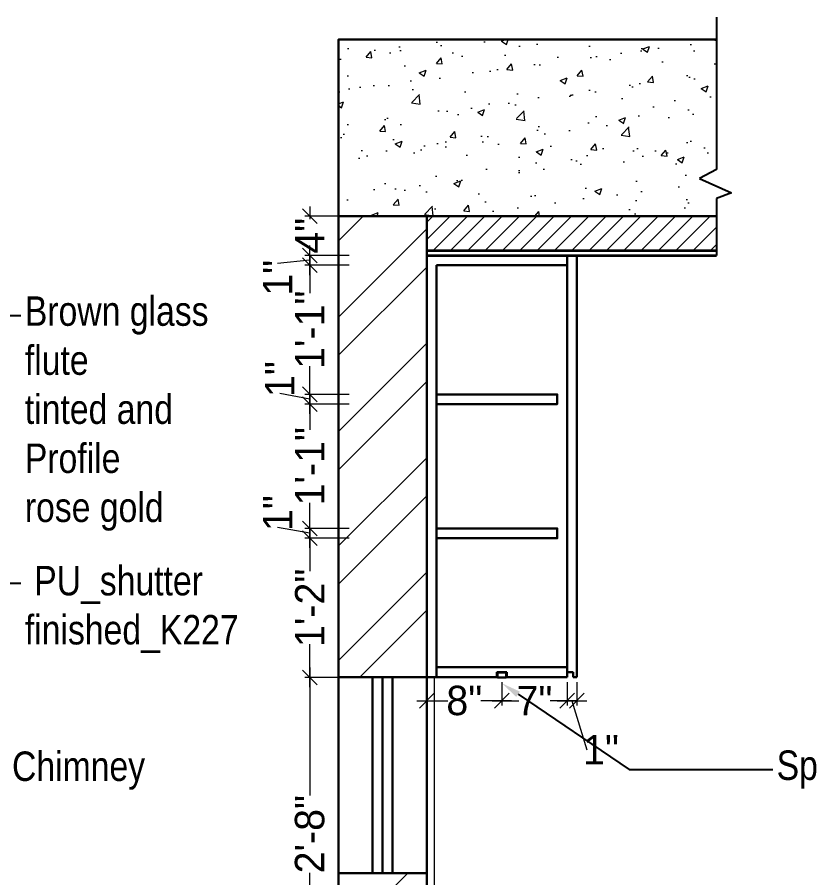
# Model space of a CAD drawing. Header units: millimetres. Extents: x 56222 to 3066687, y -650199 to -121287.
# Drawn here: x 140224.1 to 140305, y -185269.7 to -185182 of the extents above; entities that cross this region are included whole.
import ezdxf
from ezdxf import colors
from ezdxf.entities.mleader import LeaderData, LeaderLine
from ezdxf.math import Vec2, Vec3

# ---------------------------------------------------------------- set-up
doc = ezdxf.new("R2010")
doc.units = ezdxf.units.MM
doc.header["$MEASUREMENT"] = 0
doc.header["$PDMODE"] = 35
doc.linetypes.add('DASHED', pattern=[0.75, 0.5, -0.25])
doc.layers.get('Defpoints').update_dxf_attribs({"color": 220})
for name, color, linetype, lineweight in [('FURNITURE', 32, 'Continuous', 9), ('furniture dimensions', 1, 'DASHED', 0), ('GF FALSE CEILING', 6, 'Continuous', 35), ('hatch-wall', 8, 'Continuous', 9), ('SECTION ( SLAB PLine )', 104, 'Continuous', 30), ('Text', 7, 'Continuous', 15), ('wall', 7, 'Continuous', 30), ('XX~SLAB ( BEAM )~ ( DIM )', 7, 'Continuous', 9)]:
    doc.layers.add(name, color=color, linetype=linetype, lineweight=lineweight)
doc.styles.add('century g', font='GOTHIC.TTF')
doc.styles.add('style4', font='ARIALN.TTF')
doc.dimstyles.new('Archana', dxfattribs={"dimtxt": 2, "dimasz": 0.75, "dimexe": 0.5, "dimexo": 0.5, "dimgap": 0, "dimtad": 0, "dimzin": 0, "dimdsep": 46, "dimlunit": 4, "dimtxsty": 'century g', "dimblk": 'OBLIQUE', "dimcen": 0, "dimdle": 1, "dimclrd": 256, "dimclre": 256, "dimclrt": 256, "dimadec": 0, "dimazin": 0, "dimtfac": 1, "dimtofl": 0, "dimtmove": 1, "dimatfit": 3, "dimfxl": 1, "dimfxlon": 1, "dimtolj": 1, "dimtzin": 0, "dimlwd": -1, "dimlwe": -1, "dimarcsym": 0})

# ---------------------------------------------------------------- blocks, each defined once
blk = doc.blocks.new('_Oblique')
at = {"layer": 'wall', "color": 0, "lineweight": -2}
blk.add_line((-0.5, -0.5), (0.5, 0.5), dxfattribs=at)
blk = doc.blocks.new('*D350')
at = {"layer": 'Defpoints', "color": 0, "linetype": 'Continuous', "lineweight": 30, "transparency": 16777216}
for p in [(140273.501, -185249.295), (140280.147, -185249.264), (140273.501, -185251.665)]:
    blk.add_point(p, dxfattribs=at)
at = {"layer": 'furniture dimensions', "color": 5, "linetype": 'Continuous', "transparency": 16777216}
for p, q in [((140273.501, -185249.795), (140273.501, -185252.165)), ((140272.501, -185251.665), (140275.22, -185251.665)), ((140281.147, -185251.665), (140278.428, -185251.665))]:
    blk.add_line(p, q, dxfattribs=at)
at = {"layer": 'furniture dimensions', "color": 5, "linetype": 'ByBlock', "transparency": 16777216}
blk.add_line((140280.147, -185249.764), (140280.147, -185252.165), dxfattribs=at)
at = {"layer": 'furniture dimensions', "color": 5, "linetype": 'Continuous', "transparency": 16777216, "xscale": 1.5, "yscale": 1.5, "zscale": 1.5, "rotation": 180}
blk.add_blockref('_Oblique', (140273.501, -185251.665), dxfattribs=at)
at = {"layer": 'furniture dimensions', "color": 5, "linetype": 'Continuous', "transparency": 16777216, "xscale": 1.5, "yscale": 1.5, "zscale": 1.5}
blk.add_blockref('_Oblique', (140280.147, -185251.665), dxfattribs=at)
at = {"layer": 'furniture dimensions', "linetype": 'Continuous', "lineweight": 0, "transparency": 16777216, "insert": (140276.824, -185251.665), "char_height": 3, "attachment_point": 5, "style": 'century g'}
blk.add_mtext('\\A1;7"', dxfattribs=at)
blk = doc.blocks.new('*D351')
at = {"layer": 'Defpoints', "color": 0, "linetype": 'Continuous', "lineweight": 30, "transparency": 16777216}
for p in [(140265.849, -185249.295), (140273.501, -185249.295), (140265.849, -185251.665)]:
    blk.add_point(p, dxfattribs=at)
at = {"layer": 'furniture dimensions', "color": 5, "linetype": 'Continuous', "transparency": 16777216}
for p, q in [((140265.849, -185249.795), (140265.849, -185252.165)), ((140264.849, -185251.665), (140267.991, -185251.665)), ((140274.501, -185251.665), (140271.359, -185251.665))]:
    blk.add_line(p, q, dxfattribs=at)
at = {"layer": 'furniture dimensions', "color": 5, "linetype": 'ByBlock', "transparency": 16777216}
blk.add_line((140273.501, -185249.795), (140273.501, -185252.165), dxfattribs=at)
at = {"layer": 'furniture dimensions', "color": 5, "linetype": 'Continuous', "transparency": 16777216, "xscale": 1.5, "yscale": 1.5, "zscale": 1.5, "rotation": 180}
blk.add_blockref('_Oblique', (140265.849, -185251.665), dxfattribs=at)
at = {"layer": 'furniture dimensions', "color": 5, "linetype": 'Continuous', "transparency": 16777216, "xscale": 1.5, "yscale": 1.5, "zscale": 1.5}
blk.add_blockref('_Oblique', (140273.501, -185251.665), dxfattribs=at)
at = {"layer": 'furniture dimensions', "linetype": 'Continuous', "lineweight": 0, "transparency": 16777216, "insert": (140269.675, -185251.665), "char_height": 3, "attachment_point": 5, "style": 'century g'}
blk.add_mtext('\\A1;8"', dxfattribs=at)
blk = doc.blocks.new('*D352')
at = {"layer": 'Defpoints', "color": 0, "linetype": 'Continuous', "lineweight": 30, "transparency": 16777216}
for p in [(140280.147, -185249.264), (140281.147, -185249.264), (140281.147, -185251.665)]:
    blk.add_point(p, dxfattribs=at)
at = {"layer": 'furniture dimensions', "color": 5, "linetype": 'ByBlock', "transparency": 16777216}
blk.add_line((140280.147, -185249.764), (140280.147, -185252.165), dxfattribs=at)
at = {"layer": 'furniture dimensions', "color": 5, "linetype": 'Continuous', "transparency": 16777216}
for p, q in [((140281.147, -185249.764), (140281.147, -185252.165)), ((140279.147, -185251.665), (140282.147, -185251.665)), ((140280.647, -185251.665), (140282.147, -185256.665))]:
    blk.add_line(p, q, dxfattribs=at)
at = {"layer": 'furniture dimensions', "color": 5, "linetype": 'Continuous', "transparency": 16777216, "xscale": 1.5, "yscale": 1.5, "zscale": 1.5, "rotation": 180}
blk.add_blockref('_Oblique', (140280.147, -185251.665), dxfattribs=at)
at = {"layer": 'furniture dimensions', "color": 5, "linetype": 'Continuous', "transparency": 16777216, "xscale": 1.5, "yscale": 1.5, "zscale": 1.5}
blk.add_blockref('_Oblique', (140281.147, -185251.665), dxfattribs=at)
at = {"layer": 'furniture dimensions', "linetype": 'Continuous', "lineweight": 0, "transparency": 16777216, "insert": (140283.604, -185256.665), "char_height": 3, "attachment_point": 5, "style": 'century g'}
blk.add_mtext('\\A1;1"', dxfattribs=at)
blk = doc.blocks.new('*D362')
at = {"layer": 'Defpoints', "color": 0, "linetype": 'Continuous', "lineweight": 30, "transparency": 16777216}
for p in [(140253.929, -185249.295), (140265.849, -185249.295), (140265.849, -185281.264)]:
    blk.add_point(p, dxfattribs=at)
at = {"layer": 'furniture dimensions', "color": 5, "linetype": 'Continuous', "transparency": 16777216}
for p, q in [((140253.929, -185248.295), (140253.929, -185261.324)), ((140257.929, -185249.295), (140253.429, -185249.295)), ((140253.929, -185282.264), (140253.929, -185269.235))]:
    blk.add_line(p, q, dxfattribs=at)
at = {"layer": 'furniture dimensions', "color": 5, "linetype": 'ByBlock', "transparency": 16777216}
blk.add_line((140257.929, -185281.264), (140253.429, -185281.264), dxfattribs=at)
at = {"layer": 'furniture dimensions', "color": 5, "linetype": 'Continuous', "transparency": 16777216, "xscale": 1.5, "yscale": 1.5, "zscale": 1.5}
for p, rotation in [((140253.929, -185249.295), 90), ((140253.929, -185281.264), 270)]:
    blk.add_blockref('_Oblique', p, dxfattribs=dict(at, rotation=rotation))
at = {"layer": 'furniture dimensions', "linetype": 'Continuous', "lineweight": 0, "transparency": 16777216, "insert": (140253.929, -185265.28), "char_height": 3, "attachment_point": 5, "rotation": 90, "style": 'century g'}
blk.add_mtext('\\A1;2\'-8"', dxfattribs=at)
blk = doc.blocks.new('*D363')
at = {"layer": 'Defpoints', "color": 0, "linetype": 'Continuous', "lineweight": 30, "transparency": 16777216}
for p in [(140253.929, -185235.098), (140266.849, -185235.098), (140256.849, -185249.295)]:
    blk.add_point(p, dxfattribs=at)
at = {"layer": 'furniture dimensions', "color": 5, "linetype": 'Continuous', "transparency": 16777216}
for p, q in [((140253.929, -185234.098), (140253.929, -185238.476)), ((140257.929, -185235.098), (140253.429, -185235.098)), ((140253.929, -185250.295), (140253.929, -185245.917))]:
    blk.add_line(p, q, dxfattribs=at)
at = {"layer": 'furniture dimensions', "color": 5, "linetype": 'ByBlock', "transparency": 16777216}
blk.add_line((140256.349, -185249.295), (140253.429, -185249.295), dxfattribs=at)
at = {"layer": 'furniture dimensions', "color": 5, "linetype": 'Continuous', "transparency": 16777216, "xscale": 1.5, "yscale": 1.5, "zscale": 1.5}
for p, rotation in [((140253.929, -185235.098), 90), ((140253.929, -185249.295), 270)]:
    blk.add_blockref('_Oblique', p, dxfattribs=dict(at, rotation=rotation))
at = {"layer": 'furniture dimensions', "linetype": 'Continuous', "lineweight": 0, "transparency": 16777216, "insert": (140253.929, -185242.197), "char_height": 3, "attachment_point": 5, "rotation": 90, "style": 'century g'}
blk.add_mtext('\\A1;1\'-2"', dxfattribs=at)
blk = doc.blocks.new('*D364')
at = {"layer": 'Defpoints', "color": 0, "linetype": 'Continuous', "lineweight": 30, "transparency": 16777216}
for p in [(140253.929, -185234.098), (140266.849, -185234.098), (140266.849, -185235.098)]:
    blk.add_point(p, dxfattribs=at)
at = {"layer": 'furniture dimensions', "color": 5, "linetype": 'Continuous', "transparency": 16777216}
for p, q in [((140253.929, -185236.098), (140253.929, -185233.098)), ((140253.929, -185234.598), (140250.656, -185233.998)), ((140257.929, -185234.098), (140253.429, -185234.098))]:
    blk.add_line(p, q, dxfattribs=at)
at = {"layer": 'furniture dimensions', "color": 5, "linetype": 'ByBlock', "transparency": 16777216}
blk.add_line((140257.929, -185235.098), (140253.429, -185235.098), dxfattribs=at)
at = {"layer": 'furniture dimensions', "color": 5, "linetype": 'Continuous', "transparency": 16777216, "xscale": 1.5, "yscale": 1.5, "zscale": 1.5}
for p, rotation in [((140253.929, -185234.098), 90), ((140253.929, -185235.098), 270)]:
    blk.add_blockref('_Oblique', p, dxfattribs=dict(at, rotation=rotation))
at = {"layer": 'furniture dimensions', "linetype": 'Continuous', "lineweight": 0, "transparency": 16777216, "insert": (140250.656, -185232.54), "char_height": 3, "attachment_point": 5, "rotation": 90, "style": 'century g'}
blk.add_mtext('\\A1;1"', dxfattribs=at)
blk = doc.blocks.new('*D365')
at = {"layer": 'Defpoints', "color": 0, "linetype": 'Continuous', "lineweight": 30, "transparency": 16777216}
for p in [(140253.929, -185221.431), (140266.849, -185221.431), (140266.849, -185234.098)]:
    blk.add_point(p, dxfattribs=at)
at = {"layer": 'furniture dimensions', "color": 5, "linetype": 'Continuous', "transparency": 16777216}
for p, q in [((140253.929, -185220.431), (140253.929, -185224.043)), ((140257.929, -185221.431), (140253.429, -185221.431)), ((140253.929, -185235.098), (140253.929, -185231.485))]:
    blk.add_line(p, q, dxfattribs=at)
at = {"layer": 'furniture dimensions', "color": 5, "linetype": 'ByBlock', "transparency": 16777216}
blk.add_line((140257.929, -185234.098), (140253.429, -185234.098), dxfattribs=at)
at = {"layer": 'furniture dimensions', "color": 5, "linetype": 'Continuous', "transparency": 16777216, "xscale": 1.5, "yscale": 1.5, "zscale": 1.5}
for p, rotation in [((140253.929, -185221.431), 90), ((140253.929, -185234.098), 270)]:
    blk.add_blockref('_Oblique', p, dxfattribs=dict(at, rotation=rotation))
at = {"layer": 'furniture dimensions', "linetype": 'Continuous', "lineweight": 0, "transparency": 16777216, "insert": (140253.929, -185227.764), "char_height": 3, "attachment_point": 5, "rotation": 90, "style": 'century g'}
blk.add_mtext('\\A1;1\'-1"', dxfattribs=at)
blk = doc.blocks.new('*D366')
at = {"layer": 'Defpoints', "color": 0, "linetype": 'Continuous', "lineweight": 30, "transparency": 16777216}
for p in [(140253.929, -185202.264), (140265.849, -185202.264), (140265.849, -185206.264)]:
    blk.add_point(p, dxfattribs=at)
at = {"layer": 'furniture dimensions', "color": 5, "linetype": 'Continuous', "transparency": 16777216}
for p, q in [((140253.929, -185201.264), (140253.929, -185202.563)), ((140257.929, -185202.264), (140253.429, -185202.264)), ((140253.929, -185207.264), (140253.929, -185205.965))]:
    blk.add_line(p, q, dxfattribs=at)
at = {"layer": 'furniture dimensions', "color": 5, "linetype": 'ByBlock', "transparency": 16777216}
blk.add_line((140257.929, -185206.264), (140253.429, -185206.264), dxfattribs=at)
at = {"layer": 'furniture dimensions', "color": 5, "linetype": 'Continuous', "transparency": 16777216, "xscale": 1.5, "yscale": 1.5, "zscale": 1.5}
for p, rotation in [((140253.929, -185202.264), 90), ((140253.929, -185206.264), 270)]:
    blk.add_blockref('_Oblique', p, dxfattribs=dict(at, rotation=rotation))
at = {"layer": 'furniture dimensions', "linetype": 'Continuous', "lineweight": 0, "transparency": 16777216, "insert": (140253.929, -185204.264), "char_height": 3, "attachment_point": 5, "rotation": 90, "style": 'century g'}
blk.add_mtext('\\A1;4"', dxfattribs=at)
blk = doc.blocks.new('*D529')
at = {"layer": 'Defpoints', "color": 0, "linetype": 'Continuous', "lineweight": 30, "transparency": 16777216}
for p in [(140253.929, -185220.431), (140266.849, -185220.431), (140266.849, -185221.431)]:
    blk.add_point(p, dxfattribs=at)
at = {"layer": 'furniture dimensions', "color": 5, "linetype": 'Continuous', "transparency": 16777216}
for p, q in [((140253.929, -185222.431), (140253.929, -185219.431)), ((140253.929, -185220.931), (140250.872, -185220.331)), ((140257.929, -185220.431), (140253.429, -185220.431))]:
    blk.add_line(p, q, dxfattribs=at)
at = {"layer": 'furniture dimensions', "color": 5, "linetype": 'ByBlock', "transparency": 16777216}
blk.add_line((140257.929, -185221.431), (140253.429, -185221.431), dxfattribs=at)
at = {"layer": 'furniture dimensions', "color": 5, "linetype": 'Continuous', "transparency": 16777216, "xscale": 1.5, "yscale": 1.5, "zscale": 1.5}
for p, rotation in [((140253.929, -185220.431), 90), ((140253.929, -185221.431), 270)]:
    blk.add_blockref('_Oblique', p, dxfattribs=dict(at, rotation=rotation))
at = {"layer": 'furniture dimensions', "linetype": 'Continuous', "lineweight": 0, "transparency": 16777216, "insert": (140250.872, -185218.874), "char_height": 3, "attachment_point": 5, "rotation": 90, "style": 'century g'}
blk.add_mtext('\\A1;1"', dxfattribs=at)
blk = doc.blocks.new('*D530')
at = {"layer": 'Defpoints', "color": 0, "linetype": 'Continuous', "lineweight": 30, "transparency": 16777216}
for p in [(140253.929, -185207.264), (140266.849, -185207.264), (140266.849, -185220.431)]:
    blk.add_point(p, dxfattribs=at)
at = {"layer": 'furniture dimensions', "color": 5, "linetype": 'Continuous', "transparency": 16777216}
for p, q in [((140253.929, -185206.264), (140253.929, -185210.127)), ((140257.929, -185207.264), (140253.429, -185207.264)), ((140253.929, -185221.431), (140253.929, -185217.569))]:
    blk.add_line(p, q, dxfattribs=at)
at = {"layer": 'furniture dimensions', "color": 5, "linetype": 'ByBlock', "transparency": 16777216}
blk.add_line((140257.929, -185220.431), (140253.429, -185220.431), dxfattribs=at)
at = {"layer": 'furniture dimensions', "color": 5, "linetype": 'Continuous', "transparency": 16777216, "xscale": 1.5, "yscale": 1.5, "zscale": 1.5}
for p, rotation in [((140253.929, -185207.264), 90), ((140253.929, -185220.431), 270)]:
    blk.add_blockref('_Oblique', p, dxfattribs=dict(at, rotation=rotation))
at = {"layer": 'furniture dimensions', "linetype": 'Continuous', "lineweight": 0, "transparency": 16777216, "insert": (140253.929, -185213.848), "char_height": 3, "attachment_point": 5, "rotation": 90, "style": 'century g'}
blk.add_mtext('\\A1;1\'-1"', dxfattribs=at)
blk = doc.blocks.new('*D531')
at = {"layer": 'Defpoints', "color": 0, "linetype": 'Continuous', "lineweight": 30, "transparency": 16777216}
for p in [(140253.929, -185206.264), (140266.849, -185206.264), (140266.849, -185207.264)]:
    blk.add_point(p, dxfattribs=at)
at = {"layer": 'furniture dimensions', "color": 5, "linetype": 'Continuous', "transparency": 16777216}
for p, q in [((140253.929, -185208.264), (140253.929, -185205.264)), ((140257.929, -185206.264), (140253.429, -185206.264)), ((140253.929, -185206.764), (140250.648, -185207.089))]:
    blk.add_line(p, q, dxfattribs=at)
at = {"layer": 'furniture dimensions', "color": 5, "linetype": 'ByBlock', "transparency": 16777216}
blk.add_line((140257.929, -185207.264), (140253.429, -185207.264), dxfattribs=at)
at = {"layer": 'furniture dimensions', "color": 5, "linetype": 'Continuous', "transparency": 16777216, "xscale": 1.5, "yscale": 1.5, "zscale": 1.5}
for p, rotation in [((140253.929, -185206.264), 90), ((140253.929, -185207.264), 270)]:
    blk.add_blockref('_Oblique', p, dxfattribs=dict(at, rotation=rotation))
at = {"layer": 'furniture dimensions', "linetype": 'Continuous', "lineweight": 0, "transparency": 16777216, "insert": (140250.648, -185208.547), "char_height": 3, "attachment_point": 5, "rotation": 90, "style": 'century g'}
blk.add_mtext('\\A1;1"', dxfattribs=at)

msp = doc.modelspace()

# ---------------------------------------------------------------- hatches: boundary and pattern name
at = {"layer": 'FURNITURE', "lineweight": 20, "true_color": 0x636466}
h = msp.add_hatch(dxfattribs=at)
h.set_pattern_fill('AR-CONC', color=251)
h.set_pattern_definition([(50, (10836.8217, -203738.9746), (7.17260183, -0.62752135), [0.75, -8.25]), (355, (10836.822, -203738.975), (-1.38751334, 7.52192134), [0.6, -6.6]), (100.4514445, (10837.4194, -203739.027), (5.78508847, 6.8943999), [0.6374019, -7.0114211]), (46.1842, (10836.822, -203736.975), (10.6724133, -1.6551928), [1.125, -12.375]), (96.6356355, (10837.711, -203737.113), (9.34661946, 9.741186), [0.9561034, -10.5171376]), (351.184164, (10836.822, -203736.975), (9.34661945, 9.741186), [0.9, -9.9]), (21, (10837.8217, -203737.4746), (5.96907052, -4.0261889), [0.75, -8.25]), (326, (10837.822, -203737.475), (2.4331533, 7.25150045), [0.6, -6.6]), (71.451445, (10838.319, -203737.81), (8.40222377, 3.22531153), [0.6374019, -7.0114211]), (37.5, (10836.8217, -203738.9746), (0.121598553, 3.32893854), [0, -6.52, 0, -6.7, 0, -6.625]), (7.5, (10836.8217, -203738.9746), (2.63069537, 3.94411712), [0, -3.82, 0, -6.37, 0, -2.525]), (327.5, (10834.5917, -203738.9746), (5.33822436, -0.22554872), [0, -2.5, 0, -7.8, 0, -10.35]), (317.5, (10833.5917, -203738.9746), (5.8318617, 1.00104982), [0, -3.25, 0, -5.18, 0, -7.35])])
h.paths.add_polyline_path([(140414.374, -185216.264), (140409.849, -185216.264), (140409.849, -185216.296)])
h.paths.add_polyline_path([(140295.397, -185202.26), (140295.41, -185184.264), (140256.849, -185184.264), (140256.849, -185202.264), (140265.849, -185202.264), (140265.836, -185202.268)])
at = {"layer": 'GF FALSE CEILING', "lineweight": 9}
h = msp.add_hatch(dxfattribs=at)
h.set_pattern_fill('ANSI31', color=256, scale=10)
h.set_pattern_definition([(45, (12027.1132, -202132.3956), (-0.883883476, 0.883883476), [])])
h.paths.add_polyline_path([(140295.383, -185202.264), (140265.849, -185202.264), (140265.849, -185205.764), (140295.383, -185205.764)])
at = {"layer": 'hatch-wall', "lineweight": 0}
h = msp.add_hatch(dxfattribs=at)
h.set_pattern_fill('ANSI32', color=256, scale=22)
h.set_pattern_definition([(45, (-40.697, -553.528), (-5.83363094, 5.83363094), []), (45, (-36.8075, -553.528), (-5.83363094, 5.83363094), [])])
h.paths.add_polyline_path([(140265.849, -185202.264), (140256.849, -185202.264), (140256.849, -185249.264), (140265.849, -185249.264)])
at = {"layer": 'hatch-wall'}
h = msp.add_hatch(dxfattribs=at)
h.set_pattern_fill('ANSI32', color=256, scale=22)
h.set_pattern_definition([(45, (12027.113, -202130.387), (-5.83363094, 5.83363094), []), (45, (12031.002, -202130.387), (-5.83363094, 5.83363094), [])])
h.paths.add_polyline_path([(140265.825, -185269.264), (140256.825, -185269.264), (140256.849, -185313.264), (140265.849, -185313.264)])

# ---------------------------------------------------------------- linework, layer by layer
at = {"layer": 'FURNITURE', "linetype": 'ByBlock', "lineweight": -3}
for p, q in [((140295.383, -185181.98, 0.129), (140295.383, -185197.507, 0.129)), ((140295.383, -185197.507, 0.129), (140293.657, -185198.416, 0.129)), ((140293.657, -185198.416, 0.129), (140296.896, -185199.879, 0.129)), ((140296.896, -185199.879, 0.129), (140295.383, -185200.455, 0.129)), ((140295.383, -185200.455, 0.129), (140295.383, -185206.264, 0.129)), ((140265.849, -185207.264, 0.129), (140265.849, -185211.273, 0.129))]:
    msp.add_line(p, q, dxfattribs=at)
at = {"layer": 'FURNITURE', "lineweight": 30}
for p, q in [((140281.147, -185206.264, 0.129), (140265.849, -185206.264, 0.129)), ((140280.147, -185206.264, 0.129), (140280.147, -185249.264, 0.129)), ((140281.147, -185249.264, 0.129), (140281.147, -185206.264, 0.129)), ((140266.849, -185207.264, 0.129), (140266.849, -185249.264, 0.129)), ((140280.147, -185207.264, 0.129), (140266.849, -185207.264, 0.129)), ((140280.147, -185248.264, 0.129), (140266.849, -185248.264, 0.129)), ((140272.998, -185249.264, 0.129), (140265.849, -185249.264, 0.129)), ((140273.998, -185248.764, 0.129), (140272.998, -185248.764, 0.129)), ((140272.998, -185248.764, 0.129), (140272.998, -185249.264, 0.129)), ((140273.998, -185248.764, 0.129), (140273.998, -185249.264, 0.129)), ((140280.147, -185249.264, 0.129), (140273.998, -185249.264, 0.129)), ((140280.147, -185248.764, 0.129), (140280.147, -185248.764, 0.129)), ((140280.147, -185248.764, 0.129), (140280.147, -185248.764, 0.129)), ((140280.147, -185248.764, 0.129), (140280.767, -185248.764, 0.129)), ((140280.767, -185249.264, 0.129), (140280.767, -185248.764, 0.129)), ((140281.147, -185249.264, 0.129), (140280.767, -185249.264, 0.129))]:
    msp.add_line(p, q, dxfattribs=at)
at = {"layer": 'FURNITURE'}
msp.add_line((140265.849, -185209.262, 0.129), (140265.849, -185247.264, 0.129), dxfattribs=at)
at = {"layer": 'FURNITURE', "lineweight": 30, "elevation": 0.129}
for points in [[(140266.849, -185221.431), (140279.147, -185221.431), (140279.147, -185220.431), (140266.849, -185220.431)], [(140266.849, -185235.098), (140279.147, -185235.098), (140279.147, -185234.098), (140266.849, -185234.098)]]:
    msp.add_lwpolyline(points, close=True, dxfattribs=at)
at = {"layer": 'FURNITURE', "color": 3, "lineweight": 30, "elevation": 0.129}
msp.add_lwpolyline([(140273.954, -185248.795), (140273.047, -185248.795), (140273.047, -185249.295), (140273.954, -185249.295)], close=True, dxfattribs=at)
at = {"layer": 'GF FALSE CEILING'}
for p, q in [((140265.849, -185205.764, 0.129), (140295.383, -185205.764, 0.129)), ((140265.849, -185206.264, 0.129), (140295.383, -185206.264, 0.129))]:
    msp.add_line(p, q, dxfattribs=at)
at = {"layer": 'SECTION ( SLAB PLine )', "color": 1, "elevation": 0.129}
msp.add_lwpolyline([(140295.383, -185184.264), (140256.849, -185184.264), (140256.849, -185202.264), (140265.849, -185202.264), (140265.849, -185202.264), (140295.383, -185202.264)], dxfattribs=at)
at = {"layer": 'wall', "lineweight": 30, "elevation": 0.129}
msp.add_lwpolyline([(140265.849, -185202.264), (140265.849, -185247.264)], dxfattribs=at)
at = {"layer": 'XX~SLAB ( BEAM )~ ( DIM )', "color": 5, "lineweight": 30}
for p, q in [((140260.331, -185249.264, 0.129), (140260.331, -185269.264, 0.129)), ((140261.349, -185249.264, 0.129), (140261.349, -185269.264, 0.129)), ((140262.367, -185249.264, 0.129), (140262.367, -185269.264, 0.129))]:
    msp.add_line(p, q, dxfattribs=at)
at = {"layer": 'XX~SLAB ( BEAM )~ ( DIM )', "color": 242, "lineweight": 15, "true_color": 0xcd2027}
for p, q in [((140265.849, -185249.295, 0.129), (140265.849, -185281.264, 0.129)), ((140266.599, -185249.295, 0.129), (140266.599, -185281.264, 0.129))]:
    msp.add_line(p, q, dxfattribs=at)
at = {"layer": 'XX~SLAB ( BEAM )~ ( DIM )', "lineweight": 30, "elevation": 0.129}
msp.add_lwpolyline([(140265.849, -185313.264), (140256.849, -185313.264), (140256.849, -185202.264), (140265.849, -185202.264)], close=True, dxfattribs=at)
at = {"layer": 'XX~SLAB ( BEAM )~ ( DIM )', "color": 5, "lineweight": 30, "elevation": 0.129}
msp.add_lwpolyline([(140256.849, -185249.264), (140265.849, -185249.264), (140265.849, -185269.264), (140256.849, -185269.264)], close=True, dxfattribs=at)

# ---------------------------------------------------------------- dimensions: what is measured, and where the dimension line sits
at = {"layer": 'furniture dimensions', "color": 5, "linetype": 'Continuous', "lineweight": 0}
for base, p1, p2, picture, middle in [((140253.929, -185202.264, 0.129), (140265.849, -185206.264, 0.129), (140265.849, -185202.264, 0.129), '*D366', (140253.929, -185204.264, 0.129)), ((140253.929, -185207.264, 0.129), (140266.849, -185220.431, 0.129), (140266.849, -185207.264, 0.129), '*D530', (140253.929, -185213.848, 0.129)), ((140253.929, -185221.431, 0.129), (140266.849, -185234.098, 0.129), (140266.849, -185221.431, 0.129), '*D365', (140253.929, -185227.764, 0.129)), ((140253.929, -185235.098, 0.129), (140256.849, -185249.295, 0.129), (140266.849, -185235.098, 0.129), '*D363', (140253.929, -185242.197, 0.129)), ((140253.929, -185249.295, 0.129), (140265.849, -185281.264, 0.129), (140265.849, -185249.295, 0.129), '*D362', (140253.929, -185265.28, 0.129))]:
    dim = msp.add_linear_dim(base=base, p1=p1, p2=p2, angle=90, dimstyle='Archana', override={"dimtxt": 3, "dimasz": 1.5, "dimdec": 0, "dimclrd": 5, "dimclre": 5, "dimfxl": 4}, dxfattribs=at)
    dim.commit()
    dim.dimension.update_dxf_attribs({"geometry": picture, "text_midpoint": middle})
for base, p1, p2, picture, middle in [((140253.929, -185206.264, 0.129), (140266.849, -185207.264, 0.129), (140266.849, -185206.264, 0.129), '*D531', (140250.648, -185207.089, 0.129)), ((140253.929, -185220.431, 0.129), (140266.849, -185221.431, 0.129), (140266.849, -185220.431, 0.129), '*D529', (140250.872, -185220.331, 0.129)), ((140253.929, -185234.098, 0.129), (140266.849, -185235.098, 0.129), (140266.849, -185234.098, 0.129), '*D364', (140250.656, -185233.998, 0.129))]:
    dim = msp.add_linear_dim(base=base, p1=p1, p2=p2, angle=90, dimstyle='Archana', override={"dimtxt": 3, "dimasz": 1.5, "dimdec": 0, "dimclrd": 5, "dimclre": 5, "dimfxl": 4}, dxfattribs=at)
    dim.commit()
    dim.dimension.update_dxf_attribs({"geometry": picture, "text_midpoint": middle, "dimtype": 160})
for base, p1, p2, picture, middle in [((140265.849, -185251.665, 0.129), (140273.501, -185249.295, 0.129), (140265.849, -185249.295, 0.129), '*D351', (140269.675, -185251.665, 0.129)), ((140273.501, -185251.665, 0.129), (140280.147, -185249.264, 0.129), (140273.501, -185249.295, 0.129), '*D350', (140276.824, -185251.665, 0.129)), ((140281.147, -185251.665, 0.129), (140280.147, -185249.264, 0.129), (140281.147, -185249.264, 0.129), '*D352', (140282.147, -185256.665, 0.129))]:
    dim = msp.add_linear_dim(base=base, p1=p1, p2=p2, dimstyle='Archana', override={"dimtxt": 3, "dimasz": 1.5, "dimdec": 0, "dimclrd": 5, "dimclre": 5, "dimfxl": 4}, dxfattribs=at)
    dim.commit()
    dim.dimension.update_dxf_attribs({"geometry": picture, "text_midpoint": middle})

# ---------------------------------------------------------------- leaders
at = {"layer": 'Text', "color": 1, "lineweight": 0, "ltscale": 20}
ml = msp.add_multileader_mtext('Standard', dxfattribs=at)
ml.set_content('Brown glass \\Pflute \\Ptinted and \\PProfile \\Prose gold', color=1, style='style4')
ml.set_leader_properties()
ml.build(insert=Vec2(0, 0))
ml.multileader.update_dxf_attribs({"dogleg_length": 2.025, "arrow_head_size": 2})
ctx = ml.context
ctx.base_point, ctx.char_height, ctx.arrow_head_size, ctx.landing_gap_size, ctx.plane_origin = Vec3(140224.498, -185212.383, 0.129), 3, 2, 0.4, Vec3(140157.462, -185212.383, 0.129)
notes = []
notes.append((ctx, [(0, (1, 1, 0), (140222.473, -185212.383, 0.129), (1, 0), 2.025, [(0, [(140186.106, -185212.383, 0.129)], 0, [])])]))
ctx.mtext.insert = Vec3(140224.898, -185210.442, 0.129)
ml = msp.add_multileader_mtext('Standard', dxfattribs=at)
ml.set_content(' PU_shutter\\Pfinished_K227', color=1, style='style4')
ml.set_leader_properties()
ml.build(insert=Vec2(0, 0))
ml.multileader.update_dxf_attribs({"dogleg_length": 2.025, "arrow_head_size": 2})
ctx = ml.context
ctx.base_point, ctx.char_height, ctx.arrow_head_size, ctx.landing_gap_size, ctx.plane_origin = Vec3(140224.498, -185239.692, 0.129), 3, 2, 0.4, Vec3(140157.462, -185239.692, 0.129)
notes.append((ctx, [(0, (1, 1, 0), (140222.473, -185239.692, 0.129), (1, 0), 2.025, [(0, [(140166.384, -185239.692, 0.129)], 0, [])])]))
ctx.mtext.insert = Vec3(140224.898, -185237.93, 0.129)
ml = msp.add_multileader_mtext('Standard', dxfattribs=at)
ml.set_content('Spot light', color=1, style='style4')
ml.set_leader_properties()
ml.build(insert=Vec2(0, 0))
ml.multileader.update_dxf_attribs({"dogleg_length": 2.025, "arrow_head_size": 2})
ctx = ml.context
ctx.base_point, ctx.char_height, ctx.arrow_head_size, ctx.landing_gap_size, ctx.plane_origin = Vec3(140301.1, -185258.684, 0.129), 3, 2, 0.4, Vec3(140226.787, -185256.219, 0.129)
notes.append((ctx, [(0, (1, 1, 0), (140286.478, -185258.684, 0.129), (1, 0), 14.622, [(0, [(140273.501, -185249.889, 0.129)], 0, [])])]))
ctx.mtext.insert = Vec3(140301.5, -185256.743, 0.129)
ml = msp.add_multileader_mtext('Standard', dxfattribs=at)
ml.set_content('Chimney', color=1, style='style4')
ml.set_leader_properties()
ml.build(insert=Vec2(0, 0))
ml.multileader.update_dxf_attribs({"dogleg_length": 2.025, "arrow_head_size": 2})
ctx = ml.context
ctx.base_point, ctx.char_height, ctx.arrow_head_size, ctx.landing_gap_size, ctx.plane_origin = Vec3(140223.189, -185258.79, 0.129), 3, 2, 0.4, Vec3(140156.532, -185259.138, 0.129)
notes.append((ctx, [(0, (1, 1, 0), (140184.899, -185258.79, 0.129), (1, 0), 38.29, [(0, [(140157.293, -185251.843, 0.129)], 0, [])])]))
ctx.mtext.insert = Vec3(140223.589, -185256.849, 0.129)
for ctx, leaders in notes:
    for number, flags, end, landing, length, lines in leaders:
        leader = LeaderData()
        leader.index, (leader.has_last_leader_line, leader.has_dogleg_vector, leader.attachment_direction) = number, flags
        leader.last_leader_point, leader.dogleg_vector, leader.dogleg_length = Vec3(end), Vec3(landing), length
        for number, points, colour, breaks in lines:
            line = LeaderLine()
            line.index, line.vertices, line.color, line.breaks = number, Vec3.list(points), colors.encode_raw_color(colour), breaks
            leader.lines.append(line)
        ctx.leaders.append(leader)

doc.saveas('drawing.dxf')
